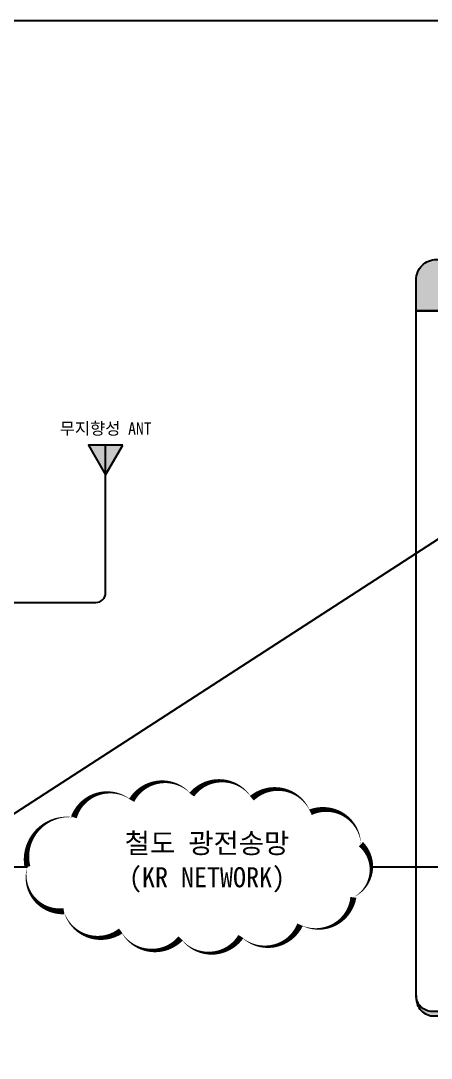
# Model space of a CAD drawing. Header units: millimetres. Extents: x 0 to 2521, y -5 to 594.
# Drawn here: x 2218.3 to 2320.2, y 268.6 to 526.6 of the extents above; entities that cross this region are included whole.
import ezdxf
from ezdxf.enums import TextEntityAlignment as Align

# ---------------------------------------------------------------- set-up
doc = ezdxf.new("R2010")
doc.units = ezdxf.units.MM
doc.header["$LTSCALE"] = 10
for name, color, linetype in [('CZ-LIN1', 7, 'Continuous'), ('CZ-PAT3', 163, 'Continuous'), ('CZ-TABL', 7, 'Continuous'), ('TN-CABL', 4, 'Continuous'), ('TT-COMM-CABL', 4, 'Continuous'), ('TT-COMM-TEXT', 3, 'Continuous'), ('TT-TEXT', 3, 'Continuous'), ('TT-WAVE-REPT', 4, 'Continuous'), ('도곽', 7, 'Continuous')]:
    doc.layers.add(name, color=color, linetype=linetype)
doc.styles.get("Standard").update_dxf_attribs({"font": 'GulimChe.ttf'})

msp = doc.modelspace()

# ---------------------------------------------------------------- hatches: boundary and pattern name
at = {"layer": 'CZ-PAT3'}
h = msp.add_hatch(color=256, dxfattribs=at)
edge = h.paths.add_edge_path()
edge.add_line((2434.67, 454.44), (2316.49, 454.44))
edge.add_line((2316.49, 454.44), (2316.49, 462.23))
edge.add_arc((2321.49, 462.23), 5, 90, 180, ccw=False)
edge.add_line((2321.49, 467.23), (2424.31, 467.23))
edge.add_arc((2424.3, 459.39), 7.84, 21.2416, 89.9553, ccw=False)
edge.add_line((2431.61, 462.23), (2434.67, 454.44))
h = msp.add_hatch(color=256, dxfattribs=at)
h.dxf.hatch_style = 1
h.paths.add_polyline_path([(2243.63, 421.09), (2235.07, 421.09), (2239.35, 413.68)])
at = {"layer": 'CZ-TABL'}
h = msp.add_hatch(color=256, dxfattribs=at)
edge = h.paths.add_edge_path()
edge.add_arc((2321.01, 283.66), 4.56, 172.7562, 263.4516)
edge.add_line((2320.49, 279.13), (2478.35, 279.13))
edge.add_arc((2478.35, 284.23), 5.1, 270, 360)
edge.add_line((2483.45, 284.23), (2483.45, 450.44))
edge.add_arc((2478.95, 449.95), 4.52, 6.1387, 97.6535)
edge.add_arc((2478.35, 450.44), 4, 0, 90, ccw=False)
edge.add_line((2482.35, 450.44), (2482.35, 284.23))
edge.add_arc((2478.35, 284.23), 4, -90, 0, ccw=False)
edge.add_line((2478.35, 280.23), (2320.49, 280.23))
edge.add_arc((2320.49, 284.23), 4, 180, 270, ccw=False)

# ---------------------------------------------------------------- linework, layer by layer
at = {"layer": 'CZ-LIN1', "ltscale": 10}
for points in [[(2434.67, 454.44), (2316.49, 454.44), (2316.49, 462.23, -0.414214), (2321.49, 467.23), (2424.31, 467.23, -0.309139), (2431.61, 462.23)], [(2316.49, 454.44), (2478.35, 454.44, -0.414214), (2482.35, 450.44), (2482.35, 284.23, -0.414214), (2478.35, 280.23), (2320.49, 280.23, -0.414214), (2316.49, 284.23), (2316.49, 454.44)]]:
    msp.add_lwpolyline(points, format="xyb", close=True, dxfattribs=at)
at = {"layer": 'CZ-TABL'}
msp.add_lwpolyline([(2316.49, 284.23, 0.417773), (2320.49, 279.13), (2478.35, 279.13, 0.414214), (2483.45, 284.23), (2483.45, 450.44, 0.421979), (2478.35, 454.44, -0.414214), (2482.35, 450.44), (2482.35, 284.23, -0.414214), (2478.35, 280.23), (2320.49, 280.23, -0.414214)], format="xyb", close=True, dxfattribs=at)
at = {"layer": 'Defpoints'}
msp.add_lwpolyline([(2520.74, 526.62), (1724.74, 526.62), (1724.74, 10.62), (2520.74, 10.62)], close=True, dxfattribs=at)
at = {"layer": 'TN-CABL', "flags": 128}
msp.add_lwpolyline([(2243.63, 421.09), (2235.07, 421.09), (2239.35, 413.68)], close=True, dxfattribs=at)
at = {"layer": 'TT-COMM-CABL', "flags": 128}
for points in [[(2089.34, 316.24), (2219.91, 316.24)], [(2305.34, 316.24), (2331.72, 316.24)]]:
    msp.add_lwpolyline(points, dxfattribs=at)
at = {"layer": 'TT-WAVE-REPT'}
msp.add_lwpolyline([(2171.69, 381.96), (2236.95, 381.96, 0.414214), (2239.35, 384.36), (2239.35, 421.09)], format="xyb", dxfattribs=at)
at = {"layer": 'TT-WAVE-REPT', "flags": 128}
msp.add_lwpolyline([(2219.91, 316.24, 0, 1.5, 0.520567), (2228.98, 305.18, 0, 1.5, 0.520567), (2243.11, 300.28, 0, 1.5, 0.520567), (2257.97, 298.42, 0, 1.5, 0.520567), (2272.95, 298.88, 0, 1.5, 0.520567), (2287.64, 301.82, 0, 1.5, 0.520567), (2300.88, 308.63, 0, 1.5, 0.520567), (2302.76, 321.86, 0, 1.5, 0.520567), (2290.24, 329.79, 0, 1.5, 0.520567), (2275.68, 333.27, 0, 1.5, 0.520567), (2260.72, 334.15, 0, 1.5, 0.520567), (2245.8, 332.74, 0, 1.5, 0.520567), (2231.45, 328.52, 0, 1.5, 0.520567)], format="xyseb", close=True, dxfattribs=at)
at = {"layer": '도곽'}
msp.add_lwpolyline([(1724.74, 10.62), (2520.74, 526.62)], dxfattribs=at)

# ---------------------------------------------------------------- texts
at = {"layer": 'TT-COMM-TEXT'}
msp.add_text('무지향성 ANT', height=3, dxfattribs=at).set_placement((2239.35, 425.22), align=Align.MIDDLE_CENTER)
at = {"layer": 'TT-TEXT'}
for s, p in [('철도 광전송망', (2264.53, 322.17)), ('(KR NETWORK)', (2264.53, 313.25))]:
    msp.add_text(s, height=5, dxfattribs=at).set_placement(p, align=Align.MIDDLE)

doc.saveas('drawing.dxf')
